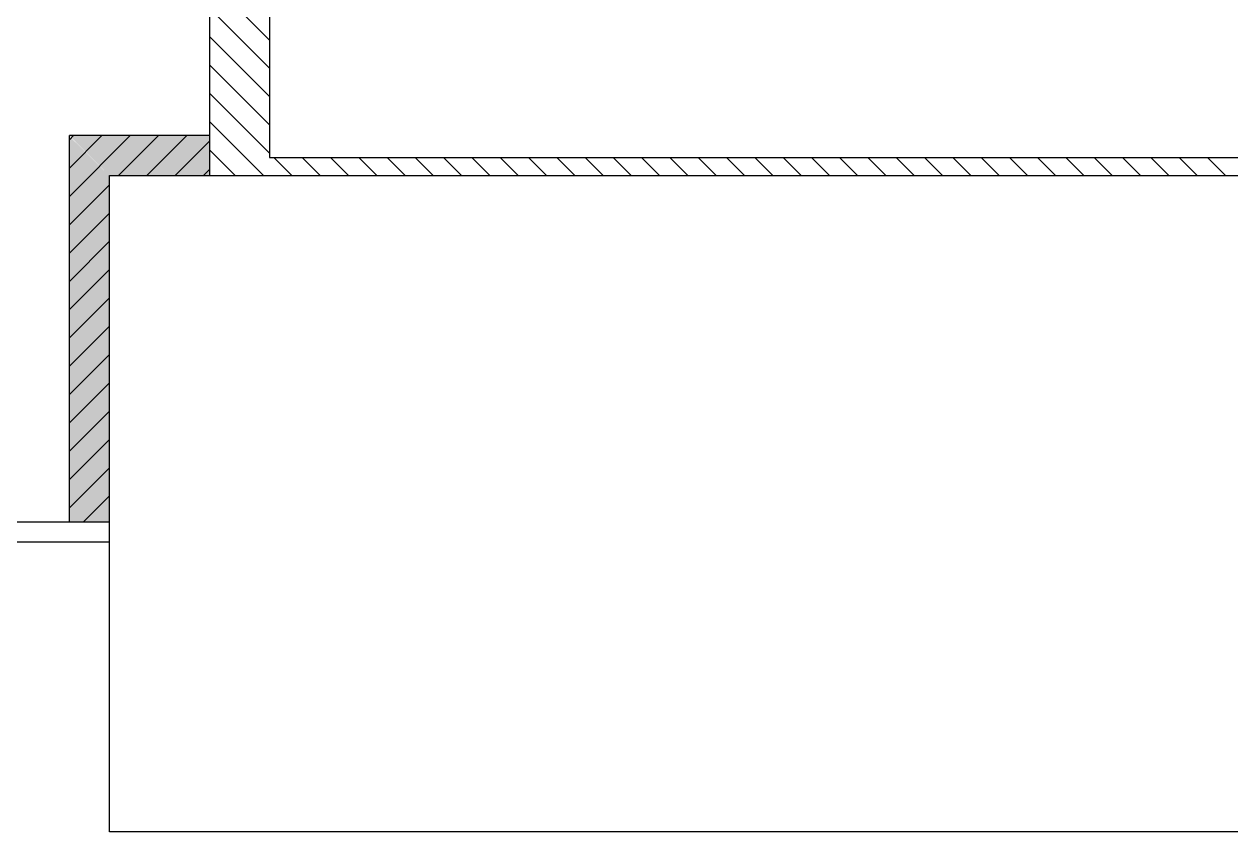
# Model space of a CAD drawing. Header units: millimetres. Extents: x 1573 to 2177, y 1587 to 1932.
# Drawn here: x 1785.389 to 1785.992, y 1893.979 to 1894.383 of the extents above; entities that cross this region are included whole.
import ezdxf

# ---------------------------------------------------------------- set-up
doc = ezdxf.new("R2010")
doc.units = ezdxf.units.MM
doc.header["$LTSCALE"] = 0.03
doc.layers.add('-HIDRO', color=8, linetype='Continuous')

msp = doc.modelspace()

# ---------------------------------------------------------------- hatches: boundary and pattern name
at = {"layer": '-HIDRO'}
h = msp.add_hatch(color=256, dxfattribs=at)
h.dxf.hatch_style = 1
h.paths.add_polyline_path([(1785.41125, 1894.32685), (1785.43125, 1894.30709), (1785.43125, 1894.13409), (1785.41125, 1894.13409)])
h.paths.add_polyline_path([(1785.41125, 1894.32709), (1785.48126, 1894.32709), (1785.48126, 1894.30709), (1785.43125, 1894.30709)])

# ---------------------------------------------------------------- linework, layer by layer
for p, q in [((1785.48126, 1894.78711), (1785.48126, 1894.30709)), ((1785.51126, 1894.78711), (1785.51126, 1894.31609)), ((1785.51126, 1894.37489), (1785.48126, 1894.40489)), ((1785.51126, 1894.36075), (1785.48126, 1894.39075)), ((1785.51126, 1894.34661), (1785.48126, 1894.37661)), ((1785.51126, 1894.33247), (1785.48126, 1894.36247)), ((1785.51126, 1894.31832), (1785.48126, 1894.34832)), ((1785.50834, 1894.30709), (1785.48126, 1894.33418)), ((1785.41125, 1894.32498), (1785.41337, 1894.32709)), ((1785.41125, 1894.31083), (1785.42751, 1894.32709)), ((1785.41125, 1894.29669), (1785.44166, 1894.32709)), ((1785.48126, 1894.32709), (1785.41125, 1894.32709)), ((1785.41125, 1894.13409), (1785.41125, 1894.32709)), ((1785.4358, 1894.30709), (1785.4558, 1894.32709)), ((1785.44994, 1894.30709), (1785.46994, 1894.32709)), ((1785.46408, 1894.30709), (1785.48126, 1894.32427)), ((1785.48126, 1894.32709), (1785.48126, 1894.30709)), ((1785.4942, 1894.30709), (1785.48126, 1894.32004)), ((1785.51126, 1894.31609), (1786.50129, 1894.31609)), ((1785.52249, 1894.30709), (1785.51349, 1894.31609)), ((1785.53663, 1894.30709), (1785.52763, 1894.31609)), ((1785.55077, 1894.30709), (1785.54177, 1894.31609)), ((1785.56491, 1894.30709), (1785.55591, 1894.31609)), ((1785.57906, 1894.30709), (1785.57006, 1894.31609)), ((1785.5932, 1894.30709), (1785.5842, 1894.31609)), ((1785.60734, 1894.30709), (1785.59834, 1894.31609)), ((1785.62149, 1894.30709), (1785.61248, 1894.31609)), ((1785.63563, 1894.30709), (1785.62663, 1894.31609)), ((1785.64977, 1894.30709), (1785.64077, 1894.31609)), ((1785.66391, 1894.30709), (1785.65491, 1894.31609)), ((1785.67806, 1894.30709), (1785.66906, 1894.31609)), ((1785.6922, 1894.30709), (1785.6832, 1894.31609)), ((1785.70634, 1894.30709), (1785.69734, 1894.31609)), ((1785.72048, 1894.30709), (1785.71148, 1894.31609)), ((1785.73463, 1894.30709), (1785.72563, 1894.31609)), ((1785.74877, 1894.30709), (1785.73977, 1894.31609)), ((1785.76291, 1894.30709), (1785.75391, 1894.31609)), ((1785.77705, 1894.30709), (1785.76805, 1894.31609)), ((1785.7912, 1894.30709), (1785.7822, 1894.31609)), ((1785.80534, 1894.30709), (1785.79634, 1894.31609)), ((1785.81948, 1894.30709), (1785.81048, 1894.31609)), ((1785.83362, 1894.30709), (1785.82462, 1894.31609)), ((1785.84777, 1894.30709), (1785.83877, 1894.31609)), ((1785.86191, 1894.30709), (1785.85291, 1894.31609)), ((1785.87605, 1894.30709), (1785.86705, 1894.31609)), ((1785.8902, 1894.30709), (1785.88119, 1894.31609)), ((1785.90434, 1894.30709), (1785.89534, 1894.31609)), ((1785.91848, 1894.30709), (1785.90948, 1894.31609)), ((1785.93262, 1894.30709), (1785.92362, 1894.31609)), ((1785.94677, 1894.30709), (1785.93777, 1894.31609)), ((1785.96091, 1894.30709), (1785.95191, 1894.31609)), ((1785.97505, 1894.30709), (1785.96605, 1894.31609)), ((1785.98919, 1894.30709), (1785.98019, 1894.31609)), ((1785.47823, 1894.30709), (1785.48126, 1894.31012)), ((1785.43125, 1893.97908), (1785.43125, 1894.30709)), ((1785.43125, 1894.30709), (1787.80834, 1894.30709)), ((1785.48126, 1894.30709), (1786.53129, 1894.30709)), ((1785.41125, 1894.28255), (1785.43125, 1894.30255)), ((1785.41125, 1894.26841), (1785.43125, 1894.28841)), ((1785.41125, 1894.25426), (1785.43125, 1894.27426)), ((1785.41125, 1894.24012), (1785.43125, 1894.26012)), ((1785.41125, 1894.22598), (1785.43125, 1894.24598)), ((1785.41125, 1894.21184), (1785.43125, 1894.23184)), ((1785.41125, 1894.19769), (1785.43125, 1894.21769)), ((1785.41125, 1894.18355), (1785.43125, 1894.20355)), ((1785.41125, 1894.16941), (1785.43125, 1894.18941)), ((1785.41125, 1894.15526), (1785.43125, 1894.17527)), ((1785.41125, 1894.14112), (1785.43125, 1894.16112)), ((1785.41836, 1894.13409), (1785.43125, 1894.14698)), ((1784.98124, 1894.13409), (1785.43125, 1894.13409)), ((1785.41125, 1894.13409), (1785.43125, 1894.13409)), ((1784.98124, 1894.12409), (1785.43125, 1894.12409)), ((1786.7873, 1893.97908), (1785.43125, 1893.97908))]:
    msp.add_line(p, q, dxfattribs=at)

doc.saveas('drawing.dxf')
